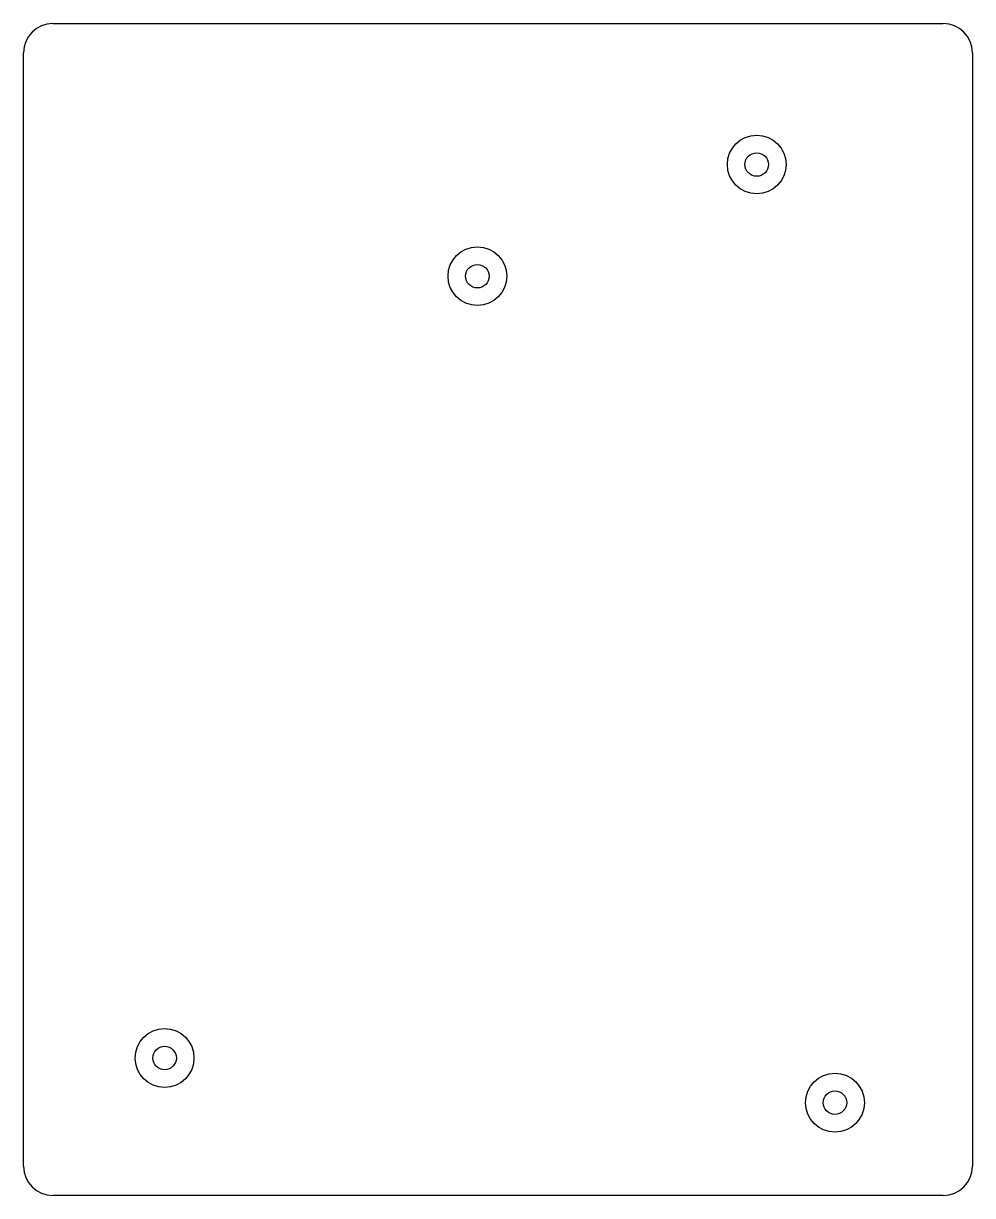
# Model space of a CAD drawing. Header units: millimetres. Extents: x 158 to 238.7, y -171.7 to -72.
import ezdxf

# ---------------------------------------------------------------- set-up
doc = ezdxf.new("R2010")
doc.units = ezdxf.units.MM

msp = doc.modelspace()

# ---------------------------------------------------------------- linework, layer by layer
at = {"linetype": 'CONTINUOUS'}
for p, q in [((160.5, -72), (236.2, -72)), ((158, -169.2), (158, -74.5)), ((238.7, -74.5), (238.7, -169.2)), ((236.2, -171.7), (160.5, -171.7))]:
    msp.add_line(p, q, dxfattribs=at)
for centre, radius in [((220.35, -84), 2.5), ((220.35, -84), 1), ((196.6, -93.5), 2.5), ((196.6, -93.5), 1), ((170, -160), 2.5), ((170, -160), 1), ((227, -163.8), 2.5), ((227, -163.8), 1)]:
    msp.add_circle(centre, radius, dxfattribs=at)
for centre, start, end in [((160.5, -74.5), 90, 180), ((236.2, -74.5), 0, 90), ((160.5, -169.2), 180, 270), ((236.2, -169.2), 270, 360)]:
    msp.add_arc(centre, 2.5, start, end, dxfattribs=at)

doc.saveas('drawing.dxf')
